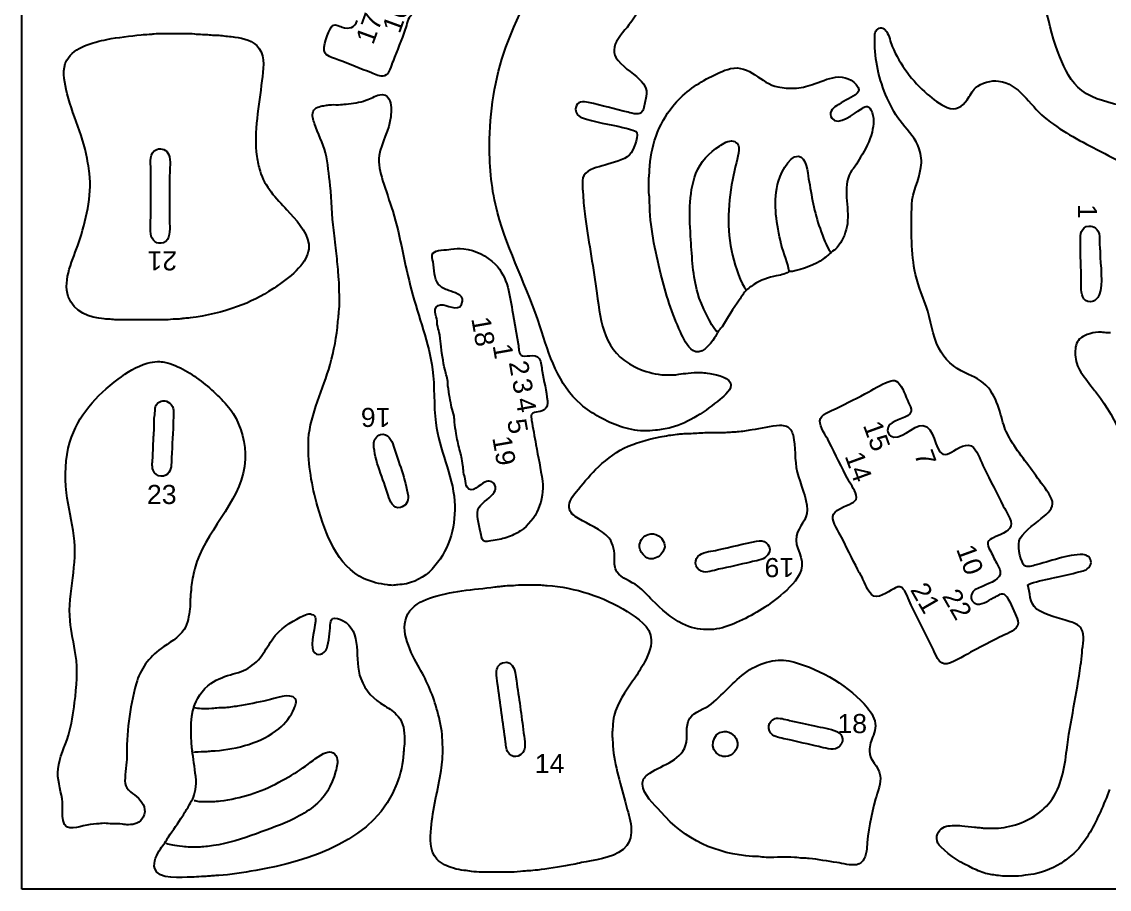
# Model space of a CAD drawing. Header units: millimetres. Extents: x 0 to 325, y 0 to 230.
# Drawn here: x 0 to 170.9, y 0 to 136.3 of the extents above; entities that cross this region are included whole.
import ezdxf
from ezdxf.enums import TextEntityAlignment as Align

# ---------------------------------------------------------------- set-up
doc = ezdxf.new("R2010")
doc.units = ezdxf.units.MM
doc.layers.add('Cut', color=7, linetype='Continuous')
for name, color, linetype, lineweight in [('Linien', 2, 'Continuous', 25), ('Stege', 5, 'Continuous', 25), ('Text', 1, 'Continuous', 25)]:
    doc.layers.add(name, color=color, linetype=linetype, lineweight=lineweight)
doc.styles.add('textstyle13', font='')
doc.styles.add('textstyle14', font='')
doc.styles.add('textstyle18', font='')
doc.styles.add('textstyle19', font='')
doc.styles.add('textstyle24', font='')
doc.styles.add('textstyle25', font='')
doc.styles.add('textstyle26', font='')
doc.styles.add('textstyle27', font='')
doc.styles.add('textstyle28', font='')
doc.styles.add('textstyle29', font='')
doc.styles.add('textstyle37', font='')
doc.styles.add('textstyle39', font='')
doc.styles.add('textstyle40', font='')
doc.styles.add('textstyle41', font='')
doc.styles.add('textstyle42', font='')
doc.styles.add('textstyle43', font='')
doc.styles.add('textstyle44', font='')
doc.styles.add('textstyle45', font='')
doc.styles.add('textstyle48', font='')
doc.styles.add('textstyle49', font='')
doc.styles.add('textstyle6', font='')
doc.styles.add('textstyle9', font='')
doc.styles.get('textstyle13').set_extended_font_data('Arial')
doc.styles.get('textstyle14').set_extended_font_data('Arial')
doc.styles.get('textstyle18').set_extended_font_data('Arial')
doc.styles.get('textstyle19').set_extended_font_data('Arial')
doc.styles.get('textstyle24').set_extended_font_data('Arial')
doc.styles.get('textstyle25').set_extended_font_data('Arial')
doc.styles.get('textstyle26').set_extended_font_data('Arial')
doc.styles.get('textstyle27').set_extended_font_data('Arial')
doc.styles.get('textstyle28').set_extended_font_data('Arial')
doc.styles.get('textstyle29').set_extended_font_data('Arial')
doc.styles.get('textstyle37').set_extended_font_data('Arial')
doc.styles.get('textstyle39').set_extended_font_data('Arial')
doc.styles.get('textstyle40').set_extended_font_data('Arial')
doc.styles.get('textstyle41').set_extended_font_data('Arial')
doc.styles.get('textstyle42').set_extended_font_data('Arial')
doc.styles.get('textstyle43').set_extended_font_data('Arial')
doc.styles.get('textstyle44').set_extended_font_data('Arial')
doc.styles.get('textstyle45').set_extended_font_data('Arial')
doc.styles.get('textstyle48').set_extended_font_data('Arial')
doc.styles.get('textstyle49').set_extended_font_data('Arial')
doc.styles.get('textstyle6').set_extended_font_data('Arial')
doc.styles.get('textstyle9').set_extended_font_data('Arial')

msp = doc.modelspace()

# ---------------------------------------------------------------- linework, layer by layer
at = {"layer": 'Cut'}
for p, q in [((0, 0), (0, 230)), ((325, 0), (0, 0))]:
    msp.add_line(p, q, dxfattribs=at)
for points in [[(20.27, 106.35), (20.27, 113.11)], [(23.24, 112.17), (23.24, 104.6)], [(77.17, 90.49), (78.01, 85.7)], [(143.08, 38.03), (139.76, 44.65)]]:
    msp.add_lwpolyline(points, dxfattribs=at)
for points in [[(76.09, 132.3), (78.16, 137.98), (81.01, 143.46), (84.18, 148.52)], [(163.12, 130.8), (161.19, 135.68), (160.46, 141.01), (159.51, 146.09)], [(61.24, 137.33), (60.63, 136.88), (60.54, 135.9), (60.27, 135.13)], [(97.16, 138.25), (96.58, 137.45), (96, 136.61), (95.42, 135.81)], [(47.69, 131.38), (47.11, 132.35), (48.15, 134.65), (48.68, 135.52)], [(48.68, 135.52), (49.06, 136.13), (49.81, 135.65), (50.36, 135.46)], [(50.36, 135.46), (51.37, 135.11), (52.42, 135.38), (52.7, 136.48)], [(60.27, 135.13), (59.67, 133.45), (59, 131.79), (58.34, 130.13)], [(95.42, 135.81), (94.68, 134.81), (93.34, 133.51), (93.14, 132.3)], [(134.05, 133.38), (134.05, 134.03), (133.96, 134.76), (134.5, 135.16)], [(134.5, 135.16), (135.06, 135.57), (135.64, 135.21), (135.93, 134.73)], [(7.08, 130.27), (8.29, 132.4), (11.2, 133.07), (13.38, 133.52)], [(13.38, 133.52), (15.23, 133.89), (16.99, 134.03), (18.78, 134.27)], [(20, 134.33), (20.33, 134.34), (20.51, 134.37), (20.81, 134.41)], [(20.81, 134.41), (21.24, 134.46), (21.6, 134.46), (22.03, 134.46)], [(22.03, 134.46), (23, 134.46), (24.29, 134.46), (25.27, 134.46)], [(25.27, 134.46), (25.86, 134.46), (26.2, 134.49), (26.76, 134.45)], [(26.76, 134.45), (27.3, 134.41), (27.55, 134.33), (28.11, 134.33)], [(28.11, 134.33), (28.55, 134.32), (28.78, 134.34), (29.19, 134.29)], [(29.19, 134.29), (29.61, 134.24), (29.82, 134.2), (30.27, 134.19)], [(30.27, 134.19), (30.64, 134.19), (30.85, 134.2), (31.22, 134.15)], [(31.22, 134.15), (31.92, 134.07), (32.74, 134), (33.51, 133.9)], [(33.51, 133.9), (34.87, 133.73), (36.42, 133.35), (37.27, 132.16)], [(134.52, 128.79), (134.17, 130.34), (134.05, 131.77), (134.05, 133.38)], [(135.93, 134.73), (136.32, 134.1), (136.48, 133.13), (136.78, 132.44)], [(37.27, 132.16), (38.36, 130.63), (37.91, 128.74), (37.73, 127.03)], [(73.51, 116.89), (73.51, 122.06), (74.28, 127.36), (76.09, 132.3)], [(93.14, 132.3), (93.04, 131.73), (93.08, 131.18), (93.38, 130.68)], [(136.78, 132.44), (138.01, 129.56), (139.94, 126.96), (142.3, 124.95)], [(6.98, 125.68), (6.67, 127.07), (6.32, 128.95), (7.08, 130.27)], [(49.82, 130.29), (49.24, 130.52), (48.03, 130.8), (47.69, 131.38)], [(54.96, 128.28), (53.24, 128.92), (51.54, 129.63), (49.82, 130.29)], [(58.34, 130.13), (58.05, 129.4), (57.81, 128.1), (56.98, 127.81)], [(93.38, 130.68), (94.16, 129.37), (95.93, 128.32), (97.03, 127.29)], [(166.57, 125.51), (164.83, 126.83), (163.92, 128.8), (163.12, 130.8)], [(56.98, 127.81), (56.35, 127.58), (55.54, 128.07), (54.96, 128.28)], [(108, 127.52), (109.06, 128.05), (110.2, 128.66), (111.38, 128.94)], [(111.38, 128.94), (114.4, 129.65), (116.12, 126.58), (118.83, 126.06)], [(138.38, 120.27), (136.47, 122.71), (135.19, 125.78), (134.52, 128.79)], [(37.73, 127.03), (37.31, 123.19), (36.39, 119.05), (36.95, 115.14)], [(97.03, 127.29), (98.15, 126.23), (98.36, 125.53), (98.02, 124.06)], [(102.29, 123.02), (103.8, 124.9), (105.88, 126.44), (108, 127.52)], [(124.24, 126.45), (125.42, 126.82), (126.66, 127.43), (127.89, 127.6)], [(127.89, 127.6), (129.23, 127.79), (130.68, 127.28), (131.42, 126)], [(149.88, 125.9), (150.8, 126.73), (152.37, 127.14), (153.51, 126.99)], [(153.51, 126.99), (156.71, 126.58), (158.34, 123.28), (160.68, 121.32)], [(10.41, 114.06), (9.86, 118.01), (7.85, 121.8), (6.98, 125.68)], [(54.09, 123.96), (54.85, 124.23), (55.46, 124.65), (56.26, 124.82)], [(56.26, 124.82), (56.89, 124.96), (57.36, 124.79), (57.69, 124.22)], [(118.83, 126.06), (119.69, 125.89), (120.51, 125.85), (121.4, 125.86)], [(121.4, 125.86), (122.4, 125.87), (123.27, 126.14), (124.24, 126.45)], [(131, 124.84), (130.06, 124.22), (128.98, 123.72), (128.03, 123.09)], [(131.42, 126), (131.73, 125.46), (131.45, 125.13), (131, 124.84)], [(142.3, 124.95), (143.22, 124.16), (144.25, 123.3), (145.41, 122.84)], [(148.56, 124.06), (148.97, 124.7), (149.33, 125.41), (149.88, 125.9)], [(173.33, 123.01), (171.01, 123.58), (168.54, 124.02), (166.57, 125.51)], [(45.8, 122.19), (46.06, 122.86), (46.86, 123.03), (47.47, 123.12)], [(48.28, 123.24), (48.82, 123.3), (49.13, 123.27), (49.77, 123.27)], [(49.77, 123.27), (50.26, 123.28), (50.53, 123.32), (50.99, 123.37)], [(50.99, 123.37), (51.96, 123.49), (53.13, 123.62), (54.09, 123.96)], [(57.69, 124.22), (58.14, 123.42), (58.08, 122.27), (57.99, 121.38)], [(89.05, 123.63), (88.25, 123.82), (87.22, 123.78), (87.06, 122.84)], [(95.27, 122.08), (93.22, 122.6), (91.13, 123.14), (89.05, 123.63)], [(98.02, 124.06), (97.88, 123.44), (97.78, 122.66), (97.51, 122.19)], [(128.03, 123.09), (127.36, 122.66), (126.74, 121.95), (127.31, 121.14)], [(131.81, 122.53), (132.48, 122.93), (133.01, 123.34), (133.45, 122.47)], [(145.41, 122.84), (146.72, 122.31), (147.85, 122.92), (148.56, 124.06)], [(46, 120.3), (45.8, 120.87), (45.57, 121.61), (45.8, 122.19)], [(57.99, 121.38), (57.78, 119.32), (56.5, 117.35), (56.18, 115.3)], [(87.06, 122.84), (86.94, 122.13), (87.3, 121.54), (87.97, 121.27)], [(97.51, 122.19), (97.14, 121.53), (96.04, 121.88), (95.27, 122.08)], [(98.67, 113.01), (98.75, 116.58), (100.06, 120.23), (102.29, 123.02)], [(127.31, 121.14), (128.28, 119.79), (130.84, 121.96), (131.81, 122.53)], [(133.45, 122.47), (134.03, 121.32), (133.91, 120.13), (133.61, 118.96)], [(47.72, 115.71), (47.31, 117.25), (46.52, 118.78), (46, 120.3)], [(87.97, 121.27), (89.99, 120.48), (92.4, 120.24), (94.46, 119.68)], [(94.46, 119.68), (94.93, 119.55), (96.5, 119.32), (96.64, 118.88)], [(141.04, 116.35), (140.53, 117.94), (139.37, 119.01), (138.38, 120.27)], [(160.68, 121.32), (163.22, 119.19), (166.03, 117.76), (168.92, 116.24)], [(96.64, 118.88), (96.92, 117.97), (96.1, 116.05), (95.51, 115.42)], [(133.61, 118.96), (133.24, 117.57), (132.62, 116.23), (131.81, 115.04)], [(20.27, 113.11), (20.27, 114.17), (20, 115.79), (21.22, 116.25)], [(21.22, 116.25), (21.98, 116.55), (22.8, 116.15), (23.11, 115.41)], [(74.75, 106.35), (73.82, 109.81), (73.51, 113.29), (73.51, 116.89)], [(141.29, 113.38), (141.45, 114.46), (141.36, 115.34), (141.04, 116.35)], [(168.92, 116.24), (170.6, 115.36), (172.28, 114.53), (173.92, 113.54)], [(23.11, 115.41), (23.47, 114.54), (23.24, 113.16), (23.24, 112.17)], [(36.95, 115.14), (37.07, 114.31), (37.23, 113.62), (37.45, 112.84)], [(48.46, 110.57), (48.26, 112.27), (48.15, 114.07), (47.72, 115.71)], [(56.18, 115.3), (55.97, 113.97), (56.3, 112.67), (56.71, 111.38)], [(95.51, 115.42), (94.64, 114.5), (92.79, 114.18), (91.62, 113.79)], [(131.81, 115.04), (131.49, 114.57), (131.22, 113.98), (130.94, 113.61)], [(10.64, 112.44), (10.57, 113), (10.48, 113.5), (10.41, 114.06)], [(37.45, 112.84), (38.15, 110.4), (39.98, 108.55), (41.63, 106.76)], [(91.62, 113.79), (90.53, 113.42), (89.01, 113.21), (88.34, 112.16)], [(98.59, 112.06), (98.63, 112.4), (98.66, 112.65), (98.67, 113.01)], [(130.94, 113.61), (130.56, 113.11), (130.32, 112.86), (130.04, 112.2)], [(139.87, 107.57), (139.96, 109.62), (141, 111.32), (141.29, 113.38)], [(8.96, 101.62), (10.07, 104.95), (11.06, 108.94), (10.64, 112.44)], [(56.71, 111.38), (57.21, 109.81), (57.8, 108.11), (58.29, 106.52)], [(88.34, 112.16), (88.05, 111.69), (88.11, 111.1), (88.11, 110.54)], [(98.53, 110.98), (98.53, 111.37), (98.54, 111.69), (98.59, 112.06)], [(130.04, 112.2), (128.94, 109.61), (130.22, 106.71), (129.65, 104.08)], [(49.02, 103.54), (48.71, 105.87), (48.73, 108.24), (48.46, 110.57)], [(88.11, 110.54), (88.11, 110.16), (88.14, 109.84), (88.19, 109.46)], [(88.19, 109.46), (88.23, 109.16), (88.24, 108.97), (88.24, 108.65)], [(98.59, 109.08), (98.51, 109.71), (98.53, 110.26), (98.53, 110.98)], [(88.24, 108.65), (88.27, 107.64), (88.45, 106.32), (88.59, 105.27)], [(98.67, 108), (98.66, 108.39), (98.64, 108.71), (98.59, 109.08)], [(100.44, 96.64), (99.52, 100.31), (98.69, 104.22), (98.67, 108)], [(20.28, 102.98), (20.19, 104.02), (20.27, 105.29), (20.27, 106.35)], [(41.63, 106.76), (43.04, 105.25), (44.79, 103.48), (45.09, 101.35)], [(58.29, 106.52), (59.54, 102.45), (60.16, 98.2), (61.24, 94.09)], [(81.46, 88.38), (79.5, 94.49), (76.43, 100.16), (74.75, 106.35)], [(140.3, 97.3), (139.74, 100.55), (139.72, 104.24), (139.87, 107.57)], [(23.24, 104.6), (23.24, 103.57), (23.41, 102.03), (22.3, 101.59)], [(88.59, 105.27), (89.12, 101.44), (89.86, 97.52), (90.37, 93.65)], [(167.7, 104.21), (168.48, 104.29), (169.17, 103.63), (169.29, 102.98)], [(22.3, 101.59), (21.26, 101.18), (20.37, 102), (20.28, 102.98)], [(49.44, 99.9), (49.3, 100.96), (49.17, 102.42), (49.02, 103.54)], [(129.65, 104.08), (129.4, 102.91), (128.9, 101.73), (128.12, 100.83)], [(166.35, 101.89), (166.35, 102.86), (166.44, 104.1), (167.7, 104.21)], [(169.29, 102.98), (169.4, 102.4), (169.29, 101.85), (169.36, 101.22)], [(7.31, 93.11), (6.4, 95.84), (8.1, 99.02), (8.96, 101.62)], [(45.09, 101.35), (45.24, 100.34), (44.78, 99.22), (44.17, 98.38)], [(166.41, 98.79), (166.37, 99.71), (166.35, 100.85), (166.35, 101.89)], [(169.36, 101.22), (169.42, 100.76), (169.46, 100.51), (169.46, 100)], [(49.76, 96.52), (49.7, 97.59), (49.58, 98.85), (49.44, 99.9)], [(64.63, 98.57), (64.56, 98.96), (64.34, 99.63), (64.61, 99.93)], [(64.61, 99.93), (65.09, 100.48), (66.67, 100.44), (67.43, 100.57)], [(67.43, 100.57), (68.17, 100.7), (68.65, 100.73), (69.48, 100.63)], [(69.48, 100.63), (71.36, 100.41), (73.04, 99.55), (74.37, 98.23)], [(127.17, 100.04), (126.68, 99.61), (126.02, 99.03), (125.46, 98.69)], [(169.46, 100), (169.47, 98.14), (169.99, 95.01), (169.32, 93.38)], [(44.17, 98.38), (43.35, 97.26), (42.22, 96.29), (41.08, 95.47)], [(65.51, 95.02), (64.74, 95.9), (64.83, 97.4), (64.63, 98.57)], [(74.37, 98.23), (76.45, 96.16), (76.68, 93.26), (77.17, 90.49)], [(125.46, 98.69), (124.1, 97.89), (121.87, 97.07), (120.58, 97.04)], [(166.49, 94.6), (166.49, 96.05), (166.46, 97.4), (166.41, 98.79)], [(49.83, 95.71), (49.79, 96), (49.78, 96.22), (49.76, 96.52)], [(49.9, 94.36), (49.9, 94.84), (49.88, 95.27), (49.83, 95.71)], [(103.51, 87.57), (102.15, 90.44), (101.21, 93.57), (100.44, 96.64)], [(118.15, 96.28), (116.87, 95.98), (115.68, 95.51), (114.63, 94.73)], [(120.58, 97.04), (119.8, 96.56), (119.29, 96.54), (118.15, 96.28)], [(142.1, 91.62), (141.42, 93.45), (140.64, 95.39), (140.3, 97.3)], [(39.46, 94.33), (37.71, 93.22), (35.88, 92.22), (33.92, 91.54)], [(41.08, 95.47), (40.53, 95.07), (40.03, 94.7), (39.46, 94.33)], [(49.85, 90.71), (50, 91.91), (49.9, 93.03), (49.9, 94.36)], [(61.24, 94.09), (62.33, 89.93), (63.98, 85.87), (64.56, 81.65)], [(67.06, 94.09), (66.48, 94.31), (65.93, 94.53), (65.51, 95.02)], [(68.52, 93.52), (68.06, 93.77), (67.57, 93.89), (67.06, 94.09)], [(113.87, 94.14), (113.46, 93.73), (113.13, 93.13), (112.74, 92.58)], [(114.63, 94.73), (114.36, 94.53), (114.11, 94.38), (113.87, 94.14)], [(167.97, 92.32), (166.65, 92.26), (166.49, 93.59), (166.49, 94.6)], [(12.97, 89.61), (10.68, 89.77), (8.12, 90.69), (7.31, 93.11)], [(66.23, 91.8), (67.23, 91.6), (69.05, 90.64), (69.27, 92.39)], [(69.27, 92.39), (69.34, 92.94), (68.95, 93.29), (68.52, 93.52)], [(90.37, 93.65), (91.01, 88.8), (91.51, 84.48), (96.35, 82.07)], [(112.74, 92.58), (111.82, 91.29), (110.9, 89.7), (110.04, 88.39)], [(169.32, 93.38), (169.09, 92.82), (168.59, 92.35), (167.97, 92.32)], [(33.92, 91.54), (31.51, 90.69), (29, 90.08), (26.49, 89.77)], [(49.61, 88.27), (49.69, 89.04), (49.75, 90), (49.85, 90.71)], [(65.23, 89.62), (65.14, 90.02), (64.87, 90.66), (64.95, 91.07)], [(64.95, 91.07), (65.09, 91.74), (65.62, 91.93), (66.23, 91.8)], [(144.1, 85), (143.07, 87.03), (142.91, 89.49), (142.1, 91.62)], [(13.92, 89.56), (13.55, 89.6), (13.34, 89.58), (12.97, 89.61)], [(14.86, 89.46), (14.51, 89.47), (14.28, 89.52), (13.92, 89.56)], [(19.19, 89.46), (18.07, 89.46), (15.97, 89.44), (14.86, 89.46)], [(20.41, 89.46), (19.93, 89.46), (19.67, 89.46), (19.19, 89.46)], [(22.16, 89.46), (21.53, 89.46), (21.06, 89.46), (20.41, 89.46)], [(23.78, 89.56), (23.16, 89.49), (22.92, 89.46), (22.16, 89.46)], [(24.73, 89.6), (24.36, 89.59), (24.17, 89.6), (23.78, 89.56)], [(25.54, 89.69), (25.23, 89.66), (25.05, 89.62), (24.73, 89.6)], [(26.49, 89.77), (26.11, 89.73), (25.88, 89.74), (25.54, 89.69)], [(65.37, 88.41), (65.24, 88.92), (65.31, 89.2), (65.23, 89.62)], [(48.23, 81.65), (48.85, 83.79), (49.37, 86.05), (49.61, 88.27)], [(65.69, 87.09), (65.59, 87.68), (65.49, 87.9), (65.37, 88.41)], [(87.84, 76.2), (84.31, 79.22), (82.85, 84.05), (81.46, 88.38)], [(105.43, 84.65), (104.56, 85.3), (103.97, 86.59), (103.51, 87.57)], [(109.34, 87.49), (109.15, 87.22), (109.06, 86.92), (108.87, 86.62)], [(110.04, 88.39), (109.8, 88.03), (109.57, 87.82), (109.34, 87.49)], [(169.19, 87.54), (168.61, 87.51), (167.99, 87.35), (167.43, 87.15)], [(170.14, 87.46), (169.79, 87.49), (169.57, 87.56), (169.19, 87.54)], [(171.08, 87.44), (170.73, 87.43), (170.48, 87.43), (170.14, 87.46)], [(65.9, 85.21), (65.82, 85.95), (65.83, 86.28), (65.69, 87.09)], [(78.01, 85.7), (78.13, 85), (78.02, 84.33), (78.46, 83.94)], [(108.87, 86.62), (108.24, 85.61), (106.68, 83.73), (105.43, 84.65)], [(166.24, 86.46), (165.66, 85.87), (165.54, 85.11), (165.54, 84.33)], [(167.43, 87.15), (166.99, 86.99), (166.58, 86.8), (166.24, 86.46)], [(66.62, 81.08), (66.33, 82.28), (66.03, 83.98), (65.9, 85.21)], [(78.46, 83.94), (78.99, 83.47), (80.7, 84.3), (81.3, 83.39)], [(148.24, 81.13), (146.49, 81.92), (144.99, 83.27), (144.1, 85)], [(165.54, 84.33), (165.54, 83.4), (165.74, 82.43), (166.22, 81.62)], [(15.14, 80.15), (16.54, 81.2), (18.02, 82.17), (19.73, 82.65)], [(19.73, 82.65), (20.4, 82.84), (20.66, 82.86), (21.35, 82.91)], [(21.35, 82.91), (21.77, 82.93), (22.04, 82.88), (22.43, 82.81)], [(22.43, 82.81), (23.51, 82.61), (24.73, 82.05), (25.68, 81.51)], [(81.3, 83.39), (81.64, 82.87), (81.67, 82.08), (81.78, 81.42)], [(96.35, 82.07), (97.47, 81.51), (98.76, 81.12), (100, 80.92)], [(25.68, 81.51), (27.65, 80.38), (29.46, 78.92), (31.08, 77.3)], [(45.04, 70.03), (45.06, 73.92), (47.15, 77.99), (48.23, 81.65)], [(64.56, 81.65), (64.91, 79.02), (64.71, 76.1), (65.06, 73.27)], [(66.92, 80.04), (66.86, 80.4), (66.71, 80.72), (66.62, 81.08)], [(81.78, 81.42), (82.05, 79.93), (82.43, 78.25), (82.6, 76.76)], [(100, 80.92), (100.76, 80.79), (101.55, 80.8), (102.3, 80.82)], [(102.3, 80.82), (102.65, 80.82), (102.9, 80.86), (103.24, 80.91)], [(103.24, 80.91), (103.76, 80.99), (104.25, 81.05), (104.73, 81.09)], [(104.73, 81.09), (105.35, 81.15), (105.95, 81.24), (106.62, 81.21)], [(106.62, 81.21), (107.06, 81.2), (107.3, 81.14), (107.7, 81.09)], [(107.7, 81.09), (108.75, 80.97), (110.85, 80.59), (111.35, 79.59)], [(151.89, 78.78), (150.9, 80), (149.61, 80.51), (148.24, 81.13)], [(166.22, 81.62), (166.81, 80.66), (167.55, 79.67), (168.24, 78.79)], [(7.57, 70.27), (8.81, 74.43), (11.73, 77.61), (15.14, 80.15)], [(67.55, 75.76), (67.4, 76.59), (67.11, 77.8), (66.98, 79.09)], [(111.35, 79.59), (111.82, 78.63), (110.38, 77.54), (109.73, 77)], [(133.1, 78.17), (134.14, 78.73), (135.44, 79.57), (136.62, 79.88)], [(136.62, 79.88), (137.02, 79.99), (137.36, 79.93), (137.66, 79.65)], [(137.66, 79.65), (138.49, 78.91), (138.86, 77.46), (139.36, 76.45)], [(154.7, 71.93), (153.9, 73.53), (153.73, 76.53), (151.89, 78.78)], [(168.24, 78.79), (168.67, 78.25), (169.08, 77.73), (169.49, 77.17)], [(31.08, 77.3), (31.88, 76.5), (32.61, 75.71), (33.24, 74.73)], [(109.73, 77), (107.51, 75.14), (104.87, 73.32), (102.03, 72.54)], [(127.96, 75.54), (129.68, 76.4), (131.45, 77.27), (133.1, 78.17)], [(169.49, 77.17), (172.58, 72.89), (174.6, 67.38), (176.51, 62.44)], [(20.94, 75.14), (20.97, 75.79), (21.04, 76.4), (21.89, 76.67)], [(21.89, 76.67), (22.62, 76.9), (23.53, 76.5), (23.79, 75.54)], [(23.79, 75.54), (23.98, 74.86), (23.78, 73.85), (23.78, 73.11)], [(67.94, 74.32), (67.84, 74.85), (67.6, 75.33), (67.55, 75.76)], [(82.6, 76.76), (82.73, 75.61), (82.13, 75.18), (81.13, 75)], [(90.81, 74.17), (89.76, 74.76), (88.76, 75.41), (87.84, 76.2)], [(125.42, 73.61), (125.48, 74.68), (127.13, 75.12), (127.96, 75.54)], [(139.36, 76.45), (139.55, 76.05), (139.9, 75.54), (139.77, 75.11)], [(20.81, 72.84), (20.81, 73.43), (20.8, 73.83), (20.87, 74.33)], [(20.87, 74.33), (20.91, 74.65), (20.93, 74.84), (20.94, 75.14)], [(33.24, 74.73), (34.51, 72.74), (35.23, 69.9), (35.13, 67.57)], [(68.01, 73.37), (67.99, 73.69), (68, 73.97), (67.94, 74.32)], [(80.11, 74.6), (79.97, 74.33), (80.07, 74.02), (80.12, 73.72)], [(81.13, 75), (80.78, 74.93), (80.28, 74.91), (80.11, 74.6)], [(80.12, 73.72), (80.33, 72.5), (80.58, 71.1), (80.8, 69.86)], [(94.05, 72.71), (92.97, 73.06), (91.85, 73.59), (90.81, 74.17)], [(126.84, 70.36), (126.41, 71.23), (125.37, 72.61), (125.42, 73.61)], [(139.77, 75.11), (139.42, 73.93), (137.24, 73.89), (136.39, 73.01)], [(20.73, 71.35), (20.8, 71.85), (20.81, 72.29), (20.81, 72.84)], [(23.78, 73.11), (23.78, 71.09), (23.55, 69.05), (23.51, 67.03)], [(65.06, 73.27), (65.57, 69.15), (67.71, 65.15), (68, 60.98)], [(68.28, 71.63), (68.19, 72.16), (68.04, 72.86), (68.01, 73.37)], [(97.7, 72.03), (96.47, 72.04), (95.28, 72.3), (94.05, 72.71)], [(99.59, 72.11), (98.89, 72.01), (98.5, 72.03), (97.7, 72.03)], [(102.03, 72.54), (101.25, 72.32), (100.38, 72.22), (99.59, 72.11)], [(107.33, 71.75), (108.21, 71.79), (108.56, 71.76), (109.36, 71.76)], [(109.36, 71.76), (110.35, 71.76), (110.88, 71.79), (111.66, 71.87)], [(111.66, 71.87), (111.97, 71.9), (112.17, 71.88), (112.47, 71.9)], [(112.47, 71.9), (113.19, 71.95), (114.02, 72.09), (114.77, 72.22)], [(114.77, 72.22), (116.14, 72.45), (117.79, 72.82), (119.09, 72.9)], [(119.09, 72.9), (119.49, 72.93), (119.82, 72.9), (120.17, 72.74)], [(120.17, 72.74), (120.74, 72.5), (121.07, 71.94), (121.2, 71.35)], [(136.39, 73.01), (135.92, 72.53), (135.96, 71.65), (136.5, 71.25)], [(136.5, 71.25), (137.89, 70.22), (140.12, 73.01), (141.62, 72.89)], [(141.62, 72.89), (143.55, 72.72), (143.31, 69.04), (144.76, 68.35)], [(7.03, 62.3), (6.73, 65), (6.81, 67.69), (7.57, 70.27)], [(20.55, 67.43), (20.62, 68.4), (20.67, 69.45), (20.68, 70.41)], [(20.68, 70.41), (20.68, 70.74), (20.69, 71.02), (20.73, 71.35)], [(55.32, 69.9), (55.3, 70.57), (55.65, 71.22), (56.39, 71.43)], [(56.39, 71.43), (57.57, 71.76), (58.13, 70.54), (58.42, 69.63)], [(68.8, 69.12), (68.56, 69.89), (68.42, 70.81), (68.28, 71.63)], [(94.63, 69.29), (96.42, 70.16), (98.39, 70.69), (100.31, 71.08)], [(100.31, 71.08), (101.2, 71.26), (102.13, 71.41), (103.01, 71.49)], [(103.01, 71.49), (103.32, 71.51), (103.52, 71.55), (103.82, 71.58)], [(104.9, 71.62), (105.66, 71.63), (106.54, 71.72), (107.33, 71.75)], [(121.2, 71.35), (121.64, 69.44), (121.38, 67.49), (121.86, 65.54)], [(129.91, 64.27), (128.86, 66.28), (127.87, 68.31), (126.84, 70.36)], [(146.09, 68.7), (147.02, 69.17), (148.65, 70.41), (149.55, 69.4)], [(159.64, 64.6), (158.17, 66.72), (156.48, 68.69), (155.19, 70.95)], [(46.49, 60.17), (45.55, 63.42), (45.02, 66.68), (45.04, 70.03)], [(57.57, 61.92), (56.86, 64.39), (55.39, 67.36), (55.32, 69.9)], [(58.42, 69.63), (59.2, 67.15), (60.31, 64.39), (60.72, 61.79)], [(69.3, 66.6), (69.12, 67.65), (69.08, 68.22), (68.8, 69.12)], [(80.8, 69.86), (81.13, 67.98), (81.56, 66.02), (81.81, 64.14)], [(90.18, 65.93), (91.42, 67.17), (93.06, 68.53), (94.63, 69.29)], [(144.76, 68.35), (145.19, 68.15), (145.71, 68.52), (146.09, 68.7)], [(149.55, 69.4), (150.32, 68.53), (150.7, 67.22), (151.23, 66.17)], [(20.88, 65.42), (20.44, 65.98), (20.5, 66.73), (20.55, 67.43)], [(23.51, 67.03), (23.5, 66.16), (23.3, 65.19), (22.3, 64.93)], [(35.13, 67.57), (34.86, 61.49), (29.49, 57.01), (27.53, 51.49)], [(22.3, 64.93), (21.76, 64.78), (21.21, 65), (20.88, 65.42)], [(69.44, 65.52), (69.38, 65.93), (69.38, 66.15), (69.3, 66.6)], [(69.68, 64.47), (69.61, 64.81), (69.5, 65.1), (69.44, 65.52)], [(87.13, 62.43), (88.06, 63.6), (89.12, 64.87), (90.18, 65.93)], [(121.86, 65.54), (122.35, 63.56), (123.37, 61.59), (123.41, 59.59)], [(151.23, 66.17), (152.22, 64.18), (153.24, 62.2), (154.24, 60.21)], [(69.99, 63.16), (69.77, 63.52), (69.77, 63.98), (69.68, 64.47)], [(72.79, 63.97), (72.02, 63.61), (70.67, 62.05), (69.99, 63.16)], [(74.36, 63.51), (74.01, 64.17), (73.38, 64.24), (72.79, 63.97)], [(74.26, 62.4), (74.46, 62.76), (74.57, 63.11), (74.36, 63.51)], [(81.81, 64.14), (82.19, 61.19), (80.85, 57.98), (78.39, 56.32)], [(131.17, 61.57), (131.07, 62.52), (130.34, 63.46), (129.91, 64.27)], [(161.84, 61.35), (161.31, 62.52), (160.37, 63.55), (159.64, 64.6)], [(8.19, 55.54), (7.89, 57.73), (7.28, 60.11), (7.03, 62.3)], [(59.5, 59.98), (58.35, 59.71), (57.83, 61.03), (57.57, 61.92)], [(60.72, 61.79), (60.84, 60.99), (60.32, 60.17), (59.5, 59.98)], [(71.89, 60.03), (72.37, 60.8), (73.8, 61.6), (74.26, 62.4)], [(86, 60), (85.92, 60.91), (86.59, 61.77), (87.13, 62.43)], [(130.39, 60.65), (130.77, 60.85), (131.21, 61.11), (131.17, 61.57)], [(53.82, 48.79), (49.52, 50.84), (47.73, 55.84), (46.49, 60.17)], [(68, 60.98), (68.12, 59.22), (67.99, 57.26), (67.47, 55.57)], [(72.11, 56.12), (71.89, 57.36), (71.21, 58.94), (71.89, 60.03)], [(87.47, 58.25), (86.81, 58.64), (86.07, 59.17), (86, 60)], [(127.44, 58.59), (127.55, 59.59), (129.59, 60.22), (130.39, 60.65)], [(154.24, 60.21), (154.61, 59.48), (155.69, 57.89), (155.45, 57.1)], [(160.68, 58.62), (161.48, 59.31), (162.34, 60.24), (161.84, 61.35)], [(92.29, 55.14), (91.03, 56.66), (89.12, 57.26), (87.47, 58.25)], [(123.41, 59.59), (123.45, 58.01), (122.07, 57.07), (121.73, 55.54)], [(128.8, 55.34), (128.39, 56.17), (127.35, 57.68), (127.44, 58.59)], [(156.89, 55.14), (157.7, 56.5), (159.49, 57.59), (160.68, 58.62)], [(155.45, 57.1), (155.14, 56.1), (153.58, 55.69), (152.72, 55.24)], [(8.01, 48.92), (8.3, 51.11), (8.49, 53.33), (8.19, 55.54)], [(67.47, 55.57), (66.41, 52.14), (64.11, 48.8), (60.44, 48.01)], [(72.57, 54.77), (72.23, 55.01), (72.19, 55.66), (72.11, 56.12)], [(73.72, 54.75), (73.29, 54.68), (72.91, 54.53), (72.57, 54.77)], [(76.24, 55.28), (75.38, 54.98), (74.69, 54.92), (73.72, 54.75)], [(78.39, 56.32), (77.73, 55.88), (76.96, 55.52), (76.24, 55.28)], [(93.15, 51.89), (93.14, 53.05), (93.06, 54.2), (92.29, 55.14)], [(97.1, 54.19), (97.19, 54.9), (97.77, 55.55), (98.42, 55.73)], [(98.42, 55.73), (99.01, 55.9), (99.5, 55.87), (100.04, 55.54)], [(100.04, 55.54), (100.73, 55.11), (101.22, 54.3), (100.97, 53.51)], [(115.44, 54.67), (116.13, 54.79), (116.53, 54.81), (117.04, 54.38)], [(121.73, 55.54), (121.33, 53.71), (123.13, 52), (122.46, 50.14)], [(131.61, 49.79), (130.96, 50.97), (129.9, 53.16), (128.8, 55.34)], [(152.72, 55.24), (152.37, 55.06), (151.97, 54.89), (151.83, 54.52)], [(157.36, 51.1), (156.89, 51.93), (156.32, 54.18), (156.89, 55.14)], [(97.64, 52.58), (97.24, 53.01), (97.02, 53.59), (97.1, 54.19)], [(100.97, 53.51), (100.74, 52.81), (100.24, 52.23), (99.5, 52)], [(106.53, 52.55), (107.31, 53.04), (108.48, 53.12), (109.36, 53.32)], [(109.36, 53.32), (111.2, 53.73), (113.66, 54.35), (115.44, 54.67)], [(117.04, 54.38), (117.34, 54.12), (117.55, 53.77), (117.55, 53.38)], [(117.55, 53.38), (117.55, 52.97), (117.32, 52.61), (117.04, 52.31)], [(151.83, 54.52), (151.68, 54.1), (151.94, 53.71), (152.14, 53.31)], [(152.14, 53.31), (152.48, 52.62), (152.82, 51.95), (153.16, 51.28)], [(27.53, 51.49), (27.2, 50.56), (26.96, 49.44), (26.78, 48.52)], [(93.51, 49.86), (93.12, 50.46), (93.15, 51.18), (93.15, 51.89)], [(99.5, 52), (98.73, 51.76), (98.15, 52.03), (97.64, 52.58)], [(106.79, 49.96), (105.62, 50.42), (105.64, 52), (106.53, 52.55)], [(114.5, 51.4), (112.92, 51.01), (111.13, 50.62), (109.5, 50.27)], [(117.04, 52.31), (116.41, 51.67), (115.33, 51.61), (114.5, 51.4)], [(153.16, 51.28), (153.41, 50.78), (153.87, 50.13), (153.74, 49.53)], [(166.76, 52.58), (164.41, 52.67), (161.39, 51.44), (159.19, 50.9)], [(168.03, 51.35), (168.06, 52.03), (167.49, 52.56), (166.76, 52.58)], [(167.43, 50.34), (167.76, 50.6), (168.01, 50.94), (168.03, 51.35)], [(96.79, 47.63), (95.77, 48.43), (94.22, 48.79), (93.51, 49.86)], [(109.5, 50.27), (108.65, 50.09), (107.65, 49.63), (106.79, 49.96)], [(122.46, 50.14), (121.85, 48.45), (120.54, 47.25), (119.23, 46.14)], [(159.19, 50.9), (158.5, 50.73), (157.73, 50.44), (157.36, 51.1)], [(161.89, 48.87), (163.15, 49.14), (164.44, 49.45), (165.68, 49.75)], [(165.68, 49.75), (166.27, 49.89), (166.94, 49.97), (167.43, 50.34)], [(7.59, 42.17), (7.38, 44.4), (7.72, 46.71), (8.01, 48.92)], [(26.78, 48.52), (26.7, 48.06), (26.64, 47.63), (26.62, 47.17)], [(57.47, 47.83), (56.25, 47.99), (54.95, 48.25), (53.82, 48.79)], [(60.44, 48.01), (59.95, 47.9), (59.55, 47.89), (59.09, 47.85)], [(77.59, 47.78), (78.28, 47.87), (78.83, 47.84), (79.48, 47.84)], [(79.48, 47.84), (80.4, 47.84), (80.75, 47.88), (81.51, 47.83)], [(133.54, 46.3), (132.88, 46.94), (132.55, 48.03), (132.11, 48.85)], [(153.74, 49.53), (153.49, 48.44), (151.61, 47.92), (150.69, 47.46)], [(158.11, 47.84), (159.13, 48.35), (160.69, 48.6), (161.89, 48.87)], [(26.54, 46.35), (26.49, 45.98), (26.49, 45.67), (26.49, 45.27)], [(26.62, 47.17), (26.61, 46.87), (26.58, 46.65), (26.54, 46.35)], [(58.28, 47.75), (57.97, 47.74), (57.76, 47.79), (57.47, 47.83)], [(59.09, 47.85), (58.77, 47.81), (58.59, 47.76), (58.28, 47.75)], [(64.07, 45.72), (67.29, 46.87), (71.05, 47.07), (74.34, 47.51)], [(74.34, 47.51), (74.63, 47.55), (74.86, 47.56), (75.15, 47.58)], [(75.15, 47.58), (75.45, 47.61), (75.63, 47.65), (75.96, 47.68)], [(75.96, 47.68), (76.92, 47.77), (76.6, 47.65), (77.59, 47.78)], [(81.51, 47.83), (81.93, 47.8), (82.16, 47.73), (82.59, 47.71)], [(82.59, 47.71), (86.88, 47.47), (91.41, 45.94), (95.15, 43.64)], [(99.09, 45.41), (98.32, 46.18), (97.68, 46.94), (96.79, 47.63)], [(119.23, 46.14), (117.17, 44.4), (114.8, 43), (112.33, 41.91)], [(137.02, 47.19), (136.09, 46.73), (134.44, 45.4), (133.54, 46.3)], [(138.29, 47.41), (137.89, 47.73), (137.41, 47.38), (137.02, 47.19)], [(139.76, 44.65), (139.36, 45.46), (138.96, 46.87), (138.29, 47.41)], [(149.24, 46.28), (149.08, 45.61), (149.4, 44.91), (150.15, 44.81)], [(150.69, 47.46), (150.04, 47.14), (149.43, 47.02), (149.24, 46.28)], [(152.99, 45.97), (153.45, 46.21), (154.1, 46.64), (154.53, 46.23)], [(154.53, 46.23), (155.23, 45.55), (155.8, 43.89), (156.26, 42.9)], [(159.47, 44.03), (158.3, 44.93), (158.46, 46.7), (158.11, 47.84)], [(26.49, 45.27), (26.49, 44.8), (26.47, 44.49), (26.41, 44.06)], [(60.68, 43.25), (61.43, 44.6), (62.71, 45.24), (64.07, 45.72)], [(103.82, 41.72), (102.01, 42.64), (100.5, 44), (99.09, 45.41)], [(150.15, 44.81), (151.16, 44.68), (152.08, 45.52), (152.99, 45.97)], [(26.41, 44.06), (26.27, 42.98), (26.14, 41.82), (25.5, 40.81)], [(40.43, 40.5), (41.6, 41.65), (43.78, 42.8), (44.59, 43.11)], [(44.59, 43.11), (45.24, 43.45), (46.13, 43.18), (46.17, 42.56)], [(48.85, 42.54), (49.24, 42.76), (50.05, 42.43), (50.41, 42.25)], [(62.51, 34.73), (61.18, 37.09), (59.24, 40.63), (60.68, 43.25)], [(95.15, 43.64), (96.78, 42.64), (98.82, 41.3), (98.93, 39.19)], [(156.26, 42.9), (156.48, 42.42), (156.74, 41.93), (156.48, 41.41)], [(164.73, 42.04), (163.14, 42.62), (160.84, 42.99), (159.47, 44.03)], [(8.46, 36.89), (8.19, 38.61), (7.76, 40.43), (7.59, 42.17)], [(46.17, 42.56), (46.24, 41.57), (45.28, 38.42), (45.81, 37.44)], [(47.93, 37.84), (48.3, 38.93), (48.35, 40.34), (48.49, 41.49)], [(48.49, 41.49), (48.54, 41.88), (48.5, 42.34), (48.85, 42.54)], [(50.41, 42.25), (53.66, 40.62), (52.15, 35.95), (53.27, 33.11)], [(107.61, 40.81), (106.3, 40.81), (105.08, 41.08), (103.82, 41.72)], [(112.33, 41.91), (111.19, 41.41), (109.95, 40.96), (108.69, 40.83)], [(156.48, 41.41), (156.01, 40.46), (154.57, 40.07), (153.67, 39.62)], [(166.49, 40.95), (166.02, 41.65), (165.47, 41.77), (164.73, 42.04)], [(25.5, 40.81), (24.65, 39.48), (23.08, 38.7), (21.89, 37.82)], [(36.22, 35.2), (38.14, 36.58), (38.75, 38.87), (40.43, 40.5)], [(108.69, 40.83), (108.3, 40.79), (108, 40.81), (107.61, 40.81)], [(153.67, 39.62), (152.3, 38.93), (150.98, 38.21), (149.61, 37.52)], [(166.62, 37.17), (166.67, 38.44), (167.2, 39.87), (166.49, 40.95)], [(21.89, 37.82), (19.98, 36.41), (18.63, 34.62), (17.99, 32.3)], [(45.81, 37.44), (46.37, 36.42), (47.62, 36.94), (47.93, 37.84)], [(98.93, 39.19), (99, 37.95), (98.28, 36.36), (97.64, 35.27)], [(145.41, 35.43), (144.1, 35.1), (143.54, 37.1), (143.08, 38.03)], [(8.3, 29.33), (8.64, 31.85), (8.85, 34.35), (8.46, 36.89)], [(75.56, 35.58), (77.53, 36.31), (77.63, 33.44), (77.8, 32.3)], [(114.42, 34.51), (115.37, 35.11), (116.91, 35.73), (117.94, 35.89)], [(117.94, 35.89), (119.27, 36.1), (120.18, 35.99), (121.45, 35.66)], [(149.61, 37.52), (148.26, 36.84), (146.89, 35.8), (145.41, 35.43)], [(166.39, 35.14), (166.47, 35.74), (166.6, 36.53), (166.62, 37.17)], [(33.24, 33.84), (33.81, 33.99), (34.34, 34.12), (34.86, 34.37)], [(34.86, 34.37), (35.36, 34.6), (35.77, 34.87), (36.22, 35.2)], [(65.32, 27.98), (64.7, 30.33), (63.71, 32.6), (62.51, 34.73)], [(74.61, 34.06), (74.63, 34.73), (74.86, 35.32), (75.56, 35.58)], [(97.64, 35.27), (97.14, 34.42), (96.58, 33.53), (96, 32.71)], [(108.34, 29.1), (110.47, 30.86), (112.08, 33.02), (114.42, 34.51)], [(121.45, 35.66), (125.58, 34.57), (130.16, 31.8), (132.89, 28.52)], [(164.21, 21.9), (164.75, 26.23), (165.84, 30.89), (166.39, 35.14)], [(29.73, 32.34), (30.83, 33.05), (32.01, 33.51), (33.24, 33.84)], [(53.27, 33.11), (54.05, 31.13), (55.22, 29.86), (57.03, 28.81)], [(74.77, 32.3), (74.68, 32.89), (74.6, 33.48), (74.61, 34.06)], [(96, 32.71), (94.82, 31.02), (93.62, 29.31), (93.09, 27.3)], [(17.99, 32.3), (16.89, 28.27), (16.48, 24.57), (16.49, 20.41)], [(27.03, 28.65), (27.36, 29.62), (28.33, 31.44), (29.73, 32.34)], [(76.02, 23.11), (75.6, 26.14), (75.19, 29.23), (74.77, 32.3)], [(77.8, 32.3), (78.19, 29.59), (78.62, 26.78), (78.93, 24.06)], [(7.34, 24.19), (7.83, 25.87), (8.07, 27.62), (8.3, 29.33)], [(104.99, 26.89), (105.66, 27.94), (107.37, 28.3), (108.34, 29.1)], [(27.03, 28.65), (26.37, 27.33), (26.52, 22.74), (26.76, 21.76)], [(57.03, 28.81), (57.82, 28.34), (58.54, 27.9), (59.14, 27.16)], [(66.09, 23.79), (66.04, 25.12), (65.67, 26.68), (65.32, 27.98)], [(132.89, 28.52), (133.56, 27.72), (134.13, 26.71), (134.15, 25.68)], [(59.14, 27.16), (60.04, 26.09), (60.14, 24.86), (60.14, 23.52)], [(93.09, 27.3), (92.95, 26.77), (92.86, 26.07), (92.86, 25.54)], [(104.32, 22.57), (104.82, 24.08), (104.14, 25.53), (104.99, 26.89)], [(117.95, 24.26), (117.1, 24.94), (117.23, 26.46), (118.34, 26.81)], [(118.34, 26.81), (118.99, 27.01), (119.94, 26.7), (120.64, 26.54)], [(120.64, 26.54), (121.96, 26.24), (123.27, 25.98), (124.56, 25.66)], [(124.56, 25.66), (125.71, 25.38), (127, 25.32), (128.07, 24.79)], [(134.15, 25.68), (134.15, 25.16), (134.02, 24.69), (133.82, 24.2)], [(5.7, 18.92), (5.89, 20.79), (6.8, 22.38), (7.34, 24.19)], [(78.93, 24.06), (79.06, 22.91), (79.44, 21.45), (77.99, 20.91)], [(92.86, 25.54), (92.85, 25.07), (92.77, 24.82), (92.77, 24.33)], [(92.77, 24.33), (92.77, 23.84), (92.84, 23.6), (92.86, 23.11)], [(109.69, 21.03), (107.93, 21.88), (108.42, 24.65), (110.37, 24.78)], [(110.37, 24.78), (111.37, 24.85), (112.38, 23.98), (112.47, 22.98)], [(120.37, 23.54), (119.65, 23.71), (118.54, 23.8), (117.95, 24.26)], [(128.07, 24.79), (128.62, 24.53), (128.91, 24.2), (128.98, 23.65)], [(133.82, 24.2), (133.5, 23.39), (133.19, 22.59), (133.21, 21.76)], [(60.14, 23.52), (60.14, 23.02), (60.12, 22.62), (60.06, 22.16)], [(66.14, 22.71), (66.09, 23.14), (66.11, 23.35), (66.09, 23.79)], [(66.1, 20.41), (66.12, 21.24), (66.25, 21.77), (66.14, 22.71)], [(76.66, 21.25), (76.12, 21.76), (76.12, 22.42), (76.02, 23.11)], [(92.86, 23.11), (92.97, 20.07), (94.03, 16.83), (94.8, 13.79)], [(98.34, 17.99), (100.29, 19.46), (103.48, 20.05), (104.32, 22.57)], [(112.47, 22.98), (112.57, 21.97), (111.67, 20.93), (110.64, 20.85)], [(125.23, 22.42), (123.82, 22.75), (121.76, 23.2), (120.37, 23.54)], [(128.19, 22.21), (127.34, 21.74), (126.12, 22.22), (125.23, 22.42)], [(128.98, 23.65), (129.04, 23.15), (128.71, 22.5), (128.19, 22.21)], [(27.33, 17.71), (27.13, 19.15), (26.99, 20.69), (26.76, 21.76)], [(60, 21.35), (59.94, 19.85), (59.5, 18.13), (58.96, 16.62)], [(60.06, 22.16), (60.02, 21.87), (60.01, 21.66), (60, 21.35)], [(77.99, 20.91), (77.47, 20.72), (77.04, 20.89), (76.66, 21.25)], [(110.64, 20.85), (110.31, 20.82), (109.99, 20.89), (109.69, 21.03)], [(133.21, 21.76), (133.25, 20.03), (134.61, 19.57), (134.9, 17.84)], [(161.64, 13.79), (163.42, 16.15), (163.85, 19.03), (164.21, 21.9)], [(6.34, 14.19), (6.06, 15.77), (5.54, 17.32), (5.7, 18.92)], [(16.49, 20.41), (16.49, 19.28), (16.12, 17.69), (16.24, 16.62)], [(65.91, 18.65), (65.98, 19.12), (66.09, 19.96), (66.1, 20.41)], [(26.89, 14.19), (27.14, 14.93), (27.55, 16.22), (27.33, 17.71)], [(64.33, 9.6), (64.57, 12.62), (65.42, 15.66), (65.91, 18.65)], [(97.54, 16.49), (97.52, 17.16), (97.78, 17.56), (98.34, 17.99)], [(134.9, 17.84), (135.07, 16.79), (134.47, 15.24), (134.17, 14.2)], [(16.24, 16.62), (16.37, 15.56), (17.64, 15.01), (18.34, 14.29)], [(58.96, 16.62), (55.81, 7.78), (45.17, 4.4), (36.76, 2.96)], [(100.43, 12.17), (99.4, 13.37), (97.58, 14.83), (97.54, 16.49)], [(170.94, 15.68), (170.53, 14.6), (169.99, 13.25), (169.49, 12.17)], [(7.57, 9.64), (5.89, 9.66), (6.55, 13.01), (6.34, 14.19)], [(18.34, 14.29), (19.12, 13.48), (19.64, 12.44), (19.1, 11.35)], [(26.25, 13.11), (26.4, 13.38), (26.58, 13.74), (26.89, 14.19)], [(94.8, 13.79), (95.33, 11.69), (96.54, 8.85), (95.08, 6.89)], [(134.17, 14.2), (133.42, 11.58), (132.98, 9.03), (132.79, 6.36)], [(155.27, 9.89), (157.69, 10.48), (160.09, 11.75), (161.64, 13.79)], [(25.28, 11.49), (25.59, 11.98), (25.97, 12.63), (26.25, 13.11)], [(114.83, 5.15), (109.15, 5.54), (104.2, 7.76), (100.43, 12.17)], [(169.49, 12.17), (168.5, 9.99), (167.43, 7.83), (165.79, 6.09)], [(11.76, 10.27), (10.51, 10.25), (8.84, 9.62), (7.57, 9.64)], [(12.97, 10.36), (12.51, 10.36), (12.24, 10.28), (11.76, 10.27)], [(14.19, 10.27), (13.73, 10.28), (13.42, 10.36), (12.97, 10.36)], [(19.1, 11.35), (18.59, 10.36), (17.72, 10.13), (16.76, 10.14)], [(23.07, 8.25), (23.72, 9.27), (24.61, 10.44), (25.28, 11.49)], [(16.76, 10.14), (16.41, 10.14), (16.15, 10.17), (15.81, 10.22)], [(65.22, 4.74), (64.03, 6.09), (64.2, 7.96), (64.33, 9.6)], [(143.79, 7.98), (143.78, 8.47), (143.93, 8.92), (144.26, 9.28)], [(144.26, 9.28), (144.87, 9.94), (145.66, 10), (146.49, 10)], [(146.49, 10), (146.98, 10), (147.26, 10.02), (147.7, 9.96)], [(147.7, 9.96), (148.32, 9.89), (149.1, 9.79), (149.73, 9.75)], [(149.73, 9.75), (150.05, 9.72), (150.24, 9.73), (150.54, 9.69)], [(150.54, 9.69), (150.86, 9.66), (151.04, 9.62), (151.35, 9.6)], [(151.35, 9.6), (151.84, 9.58), (152.07, 9.6), (152.57, 9.6)], [(152.57, 9.6), (152.95, 9.6), (153.14, 9.59), (153.51, 9.6)], [(153.51, 9.6), (154.02, 9.61), (154.68, 9.74), (155.27, 9.89)], [(21.79, 6.35), (22.02, 6.7), (22.26, 6.96), (22.5, 7.3)], [(95.08, 6.89), (93.68, 5.04), (90.78, 4.75), (88.67, 4.33)], [(144.46, 6.63), (144.05, 7.06), (143.81, 7.4), (143.79, 7.98)], [(20.89, 3.25), (20.61, 4.21), (21.28, 5.58), (21.79, 6.35)], [(115.77, 5.12), (115.4, 5.15), (115.21, 5.13), (114.83, 5.15)], [(132.79, 6.36), (132.71, 5.31), (132.32, 4.1), (131.18, 3.86)], [(149.46, 3.28), (147.75, 4.11), (145.82, 5.22), (144.46, 6.63)], [(165.79, 6.09), (165.2, 5.46), (164.47, 4.91), (163.78, 4.39)], [(67.86, 3.29), (66.91, 3.6), (65.89, 3.99), (65.22, 4.74)], [(85.96, 3.76), (84.66, 3.51), (82.33, 3.16), (81.1, 3.02)], [(88.67, 4.33), (87.75, 4.14), (86.86, 3.93), (85.96, 3.76)], [(116.99, 5.01), (116.52, 5.01), (116.22, 5.08), (115.77, 5.12)], [(121.45, 5), (119.85, 5.07), (118.75, 4.99), (116.99, 5.01)], [(123.75, 4.83), (123.4, 4.87), (123.18, 4.86), (122.8, 4.87)], [(128.07, 4.19), (126.77, 4.4), (124.98, 4.69), (123.75, 4.83)], [(131.18, 3.86), (130.36, 3.68), (128.97, 4.04), (128.07, 4.19)], [(163.78, 4.39), (162.5, 3.4), (160.61, 2.72), (159.05, 2.39)], [(26.62, 1.89), (25.2, 1.89), (21.42, 1.44), (20.89, 3.25)], [(28.24, 2.01), (27.68, 1.95), (27.29, 1.89), (26.62, 1.89)], [(29.19, 2.03), (28.82, 2.02), (28.63, 2.04), (28.24, 2.01)], [(30, 2.11), (29.71, 2.07), (29.51, 2.04), (29.19, 2.03)], [(30.95, 2.17), (30.59, 2.15), (30.36, 2.15), (30, 2.11)], [(36.76, 2.96), (34.81, 2.63), (32.74, 2.26), (30.95, 2.17)], [(69.48, 2.97), (68.88, 3.02), (68.43, 3.11), (67.86, 3.29)], [(72.32, 2.71), (71.71, 2.71), (71.23, 2.7), (70.69, 2.79)], [(74.75, 2.71), (73.71, 2.71), (73.26, 2.71), (72.32, 2.71)], [(76.23, 2.71), (75.66, 2.71), (75.39, 2.71), (74.75, 2.71)], [(78.4, 2.78), (77.63, 2.68), (77.12, 2.71), (76.23, 2.71)], [(81.1, 3.02), (79.93, 2.88), (79.42, 2.92), (78.4, 2.78)], [(151.76, 2.42), (150.98, 2.61), (150.18, 2.93), (149.46, 3.28)], [(153.78, 2.11), (153.05, 2.21), (152.41, 2.26), (151.76, 2.42)], [(155, 2.03), (154.5, 2.03), (154.23, 2.05), (153.78, 2.11)], [(157.16, 2.13), (156.43, 2.03), (155.84, 2.03), (155, 2.03)], [(159.05, 2.39), (158.43, 2.26), (157.86, 2.22), (157.16, 2.13)]]:
    msp.add_open_spline(points, degree=3, dxfattribs=at)
at = {"layer": 'Linien'}
for points in [[(105.95, 112.47), (106.62, 114.24), (108.04, 115.76), (109.63, 116.78)], [(109.63, 116.78), (110.19, 117.15), (111.11, 117.7), (111.79, 117.56)], [(111.79, 117.56), (112.5, 117.41), (112.73, 116.74), (112.67, 116.12)], [(112.67, 116.12), (112.56, 114.88), (112.09, 113.48), (111.82, 112.2)], [(118.77, 110.71), (119.05, 112.03), (120.38, 115.23), (122.07, 115.18)], [(122.07, 115.18), (123.31, 115.14), (123.48, 112.55), (123.64, 111.65)], [(105.15, 102.05), (104.91, 105.46), (104.71, 109.22), (105.95, 112.47)], [(111.82, 112.2), (110.96, 108.15), (110.71, 103.68), (111.71, 99.61)], [(123.64, 111.65), (124.12, 109), (124.53, 106.36), (125.44, 103.81)], [(119.35, 101.37), (118.58, 104.46), (118.1, 107.56), (118.77, 110.71)], [(125.44, 103.81), (125.92, 102.44), (126.45, 101.03), (127.08, 100.15)], [(106.22, 93.66), (105.45, 96.37), (105.34, 99.21), (105.15, 102.05)], [(120.57, 97.14), (120.47, 98.35), (119.75, 99.79), (119.35, 101.37)], [(111.71, 99.61), (112.19, 97.65), (112.97, 95.23), (113.82, 94.2)], [(109.22, 87.57), (108.33, 88.65), (106.78, 91.72), (106.22, 93.66)], [(42.99, 29.94), (42.25, 30.94), (39.62, 29.95), (38.65, 29.72)], [(38.65, 29.72), (37.06, 29.33), (35.54, 29.04), (33.92, 28.78)], [(42.81, 28.38), (42.99, 28.83), (43.32, 29.49), (42.99, 29.94)], [(29.86, 28.38), (28.59, 28.35), (27.75, 28.31), (27.2, 28.53)], [(30.95, 28.49), (30.55, 28.46), (30.24, 28.39), (29.86, 28.38)], [(31.76, 28.52), (31.44, 28.51), (31.26, 28.52), (30.95, 28.49)], [(33.92, 28.78), (33.3, 28.67), (32.32, 28.53), (31.76, 28.52)], [(40.41, 25.22), (41.46, 26.09), (42.29, 27.16), (42.81, 28.38)], [(30.41, 21.77), (33.83, 22.02), (37.72, 23.02), (40.41, 25.22)], [(27, 21.53), (27.26, 21.64), (28.14, 21.61), (28.65, 21.63)], [(28.65, 21.63), (29.03, 21.64), (29.22, 21.68), (29.59, 21.72)], [(29.59, 21.72), (29.9, 21.76), (30.09, 21.75), (30.41, 21.77)], [(44.19, 19.06), (45.29, 19.81), (46.24, 20.73), (47.43, 21.32)], [(47.43, 21.32), (48.29, 21.74), (49.19, 21.68), (49.51, 20.68)], [(49.51, 20.68), (49.75, 19.9), (49.52, 19.24), (49.32, 18.52)], [(40.41, 16.8), (41.69, 17.5), (43.03, 18.27), (44.19, 19.06)], [(49.32, 18.52), (48.72, 16.28), (47.65, 14.38), (45.81, 12.96)], [(31.22, 13.88), (34.38, 14.29), (37.52, 15.24), (40.41, 16.8)], [(27.1, 13.93), (27.26, 13.95), (27.5, 13.81), (27.84, 13.79)], [(27.84, 13.79), (28.2, 13.77), (29.56, 13.78), (30, 13.79)], [(30, 13.79), (30.46, 13.79), (30.78, 13.83), (31.22, 13.88)], [(45.81, 12.96), (44.88, 12.24), (43.88, 11.64), (42.84, 11.12)], [(42.84, 11.12), (40.94, 10.17), (38.88, 9.49), (36.89, 8.73)], [(36.89, 8.73), (34.71, 7.91), (32.42, 7.19), (30.14, 6.86)], [(25.27, 6.7), (23.96, 6.88), (23.35, 6.93), (22.7, 7.17)], [(30.14, 6.86), (29.25, 6.73), (28.55, 6.63), (27.7, 6.62)], [(27.7, 6.62), (26.81, 6.62), (26.07, 6.6), (25.27, 6.7)]]:
    msp.add_open_spline(points, degree=3, dxfattribs=at)
at = {"layer": 'Stege'}
for p, q in [((155.19, 70.95), (154.7, 71.93)), ((131.61, 49.79), (132.11, 48.85))]:
    msp.add_line(p, q, dxfattribs=at)
for points in [[(18.78, 134.27), (19.24, 134.33), (19.52, 134.32), (20, 134.33)], [(47.47, 123.12), (47.76, 123.17), (47.99, 123.2), (48.28, 123.24)], [(128.12, 100.83), (127.8, 100.46), (127.51, 100.33), (127.17, 100.04)], [(66.98, 79.09), (66.94, 79.44), (66.97, 79.7), (66.92, 80.04)], [(103.82, 71.58), (104.23, 71.63), (104.46, 71.62), (104.9, 71.62)], [(15.81, 10.22), (15.24, 10.29), (14.84, 10.27), (14.19, 10.27)], [(22.5, 7.3), (22.73, 7.62), (22.85, 7.91), (23.07, 8.25)], [(122.8, 4.87), (122.28, 4.89), (122, 4.98), (121.45, 5)], [(70.69, 2.79), (70.26, 2.85), (69.96, 2.92), (69.48, 2.97)]]:
    msp.add_open_spline(points, degree=3, dxfattribs=at)

# ---------------------------------------------------------------- texts
at = {"layer": 'Text'}
for s, rotation, style, p in [('16', 70, 'textstyle39', (58.77, 137.02)), ('17', 70, 'textstyle40', (54.6, 135.27)), ('1', 270, 'textstyle29', (167.47, 106.51)), ('21', 180, 'textstyle48', (22.08, 98.74)), ('18', 280, 'textstyle42', (72.51, 87.64)), ('1', 280, 'textstyle24', (75.66, 84.56)), ('2', 280, 'textstyle25', (78.21, 81.9)), ('3', 280, 'textstyle26', (78.73, 79.08)), ('4', 280, 'textstyle27', (79.25, 76.11)), ('16', 180, 'textstyle41', (55.63, 74.14)), ('5', 280, 'textstyle28', (77.94, 72.77)), ('15', 290, 'textstyle14', (134.36, 71.24)), ('19', 280, 'textstyle43', (75.81, 68.92)), ('14', 290, 'textstyle13', (131.49, 66.41)), ('7', 290, 'textstyle6', (142.01, 67.79)), ('10', 290, 'textstyle9', (149.01, 51.79)), ('19', 180, 'textstyle45', (119.06, 50.54)), ('21', 300, 'textstyle18', (142.01, 45.79)), ('22', 300, 'textstyle19', (147.01, 44.79))]:
    msp.add_text(s, height=3, rotation=rotation, dxfattribs=dict(at, style=style)).set_placement(p, align=Align.MIDDLE_CENTER)
for s, style, p in [('23', 'textstyle49', (22, 62.03)), ('18', 'textstyle44', (130.5, 26.03)), ('14', 'textstyle37', (82.95, 19.74))]:
    msp.add_text(s, height=3, dxfattribs=dict(at, style=style)).set_placement(p, align=Align.MIDDLE_CENTER)

doc.saveas('drawing.dxf')
